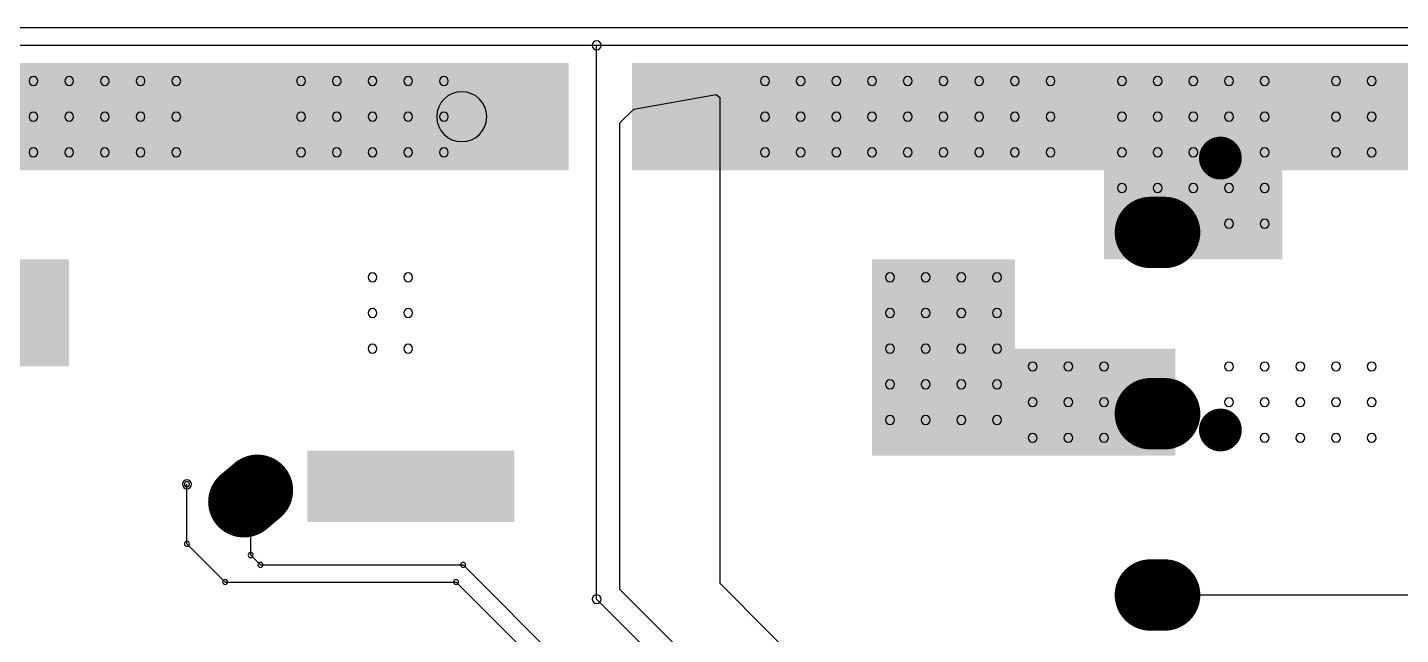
# Model space of a CAD drawing. Header units: inches. Extents: x 32166 to 66782, y 2386 to 7162.
# Drawn here: x 33804.4 to 33977.5, y 3276 to 3352.5 of the extents above; entities that cross this region are included whole.
import ezdxf

# ---------------------------------------------------------------- set-up
doc = ezdxf.new("R2010")
doc.units = ezdxf.units.IN
doc.header["$LTSCALE"] = 0.64311
doc.header["$MEASUREMENT"] = 0
for name, color, linetype in [('KEEPOUTLAYER', 6, 'CONTINUOUS'), ('MIDLAYER2', 76, 'CONTINUOUS'), ('MULTILAYER', 9, 'CONTINUOUS')]:
    doc.layers.add(name, color=color, linetype=linetype)

msp = doc.modelspace()

# ---------------------------------------------------------------- linework, layer by layer
at = {"layer": 'KEEPOUTLAYER'}
msp.add_line((32666.61, 3352.51), (34174.11, 3352.51), dxfattribs=at)
at = {"layer": 'MIDLAYER2'}
for p, q in [((32737.49, 3350.26), (33876.12, 3350.26)), ((33876.12, 3280.42), (33876.12, 3350.26)), ((33876.12, 3350.26), (34127.54, 3350.26)), ((33880.8, 3342.21), (33891.21, 3344.06)), ((33891.21, 3344.06), (33891.65, 3343.7)), ((33891.65, 3343.7), (33891.65, 3282.45)), ((33879.07, 3340.48), (33880.8, 3342.21)), ((33879.07, 3281.64), (33879.07, 3340.48)), ((33824.46, 3287.4), (33824.46, 3294.91)), ((33832.5, 3285.98), (33832.5, 3293.42)), ((33824.46, 3287.4), (33829.28, 3282.58)), ((33832.5, 3285.98), (33833.73, 3284.74)), ((33833.73, 3284.74), (33859.29, 3284.74)), ((33859.29, 3284.74), (33872.25, 3271.78)), ((33829.28, 3282.58), (33858.4, 3282.58)), ((33858.4, 3282.58), (33869.55, 3271.43)), ((33892.61, 3268.11), (33879.07, 3281.64)), ((33891.65, 3282.45), (33897.9, 3276.19)), ((33876.12, 3280.42), (33890.52, 3266.02)), ((33946.85, 3280.96), (33984.66, 3280.96)), ((33897.9, 3276.19), (33907.8, 3266.29))]:
    msp.add_line(p, q, dxfattribs=at)
for points, const_width in [([(33954.78, 3337.39, 1), (33954.78, 3334.69, 1)], 2.7), ([(33945.95, 3328.91, 1), (33945.95, 3324.41, 1)], 4.5), ([(33947.75, 3328.91, 1), (33947.75, 3324.41, 1)], 4.5), ([(33945.95, 3306.05, 1), (33945.95, 3301.55, 1)], 4.5), ([(33947.75, 3306.05, 1), (33947.75, 3301.55, 1)], 4.5), ([(33954.78, 3303.1, 1), (33954.78, 3300.4, 1)], 2.7), ([(33831.91, 3295.87, 1), (33834.8, 3292.42, 1)], 4.5), ([(33830.19, 3294.42, 1), (33833.08, 3290.97, 1)], 4.5), ([(33945.95, 3283.19, 1), (33945.95, 3278.69, 1)], 4.5), ([(33947.75, 3283.19, 1), (33947.75, 3278.69, 1)], 4.5)]:
    msp.add_lwpolyline(points, format="xyb", close=True, dxfattribs=dict(at, const_width=const_width))
at = {"layer": 'MIDLAYER2', "const_width": 9}
for points in [[(33945.95, 3326.66), (33947.75, 3326.66)], [(33945.95, 3303.8), (33947.75, 3303.8)], [(33833.36, 3294.14), (33831.64, 3292.7)], [(33945.95, 3280.94), (33947.75, 3280.94)]]:
    msp.add_lwpolyline(points, dxfattribs=at)
at = {"layer": 'MIDLAYER2'}
for centre, radius, start, end in [((33876.12, 3350.26), 0.562, 0, 180), ((33876.12, 3350.26), 0.562, 0, 180), ((33876.12, 3350.26), 0.562, 0, 180), ((33876.12, 3350.26), 0.562, 180, 0), ((33876.12, 3350.26), 0.562, 180, 0), ((33876.12, 3350.26), 0.562, 180, 0), ((33805.11, 3345.76), 0.562, 0, 180), ((33805.11, 3345.76), 0.562, 180, 0), ((33809.61, 3345.76), 0.562, 0, 180), ((33809.61, 3345.76), 0.562, 180, 0), ((33814.11, 3345.76), 0.562, 0, 180), ((33814.11, 3345.76), 0.562, 180, 0), ((33818.61, 3345.76), 0.562, 0, 180), ((33818.61, 3345.76), 0.562, 180, 0), ((33823.11, 3345.76), 0.562, 0, 180), ((33823.11, 3345.76), 0.562, 180, 0), ((33838.86, 3345.76), 0.562, 0, 180), ((33838.86, 3345.76), 0.562, 180, 0), ((33843.36, 3345.76), 0.562, 0, 180), ((33843.36, 3345.76), 0.562, 180, 0), ((33847.86, 3345.76), 0.562, 0, 180), ((33847.86, 3345.76), 0.562, 180, 0), ((33852.36, 3345.76), 0.562, 0, 180), ((33852.36, 3345.76), 0.562, 180, 0), ((33856.86, 3345.76), 0.562, 0, 180), ((33856.86, 3345.76), 0.562, 180, 0), ((33897.36, 3345.76), 0.562, 0, 180), ((33897.36, 3345.76), 0.562, 180, 0), ((33901.86, 3345.76), 0.562, 0, 180), ((33901.86, 3345.76), 0.562, 180, 0), ((33906.36, 3345.76), 0.562, 0, 180), ((33906.36, 3345.76), 0.562, 180, 0), ((33910.86, 3345.76), 0.562, 0, 180), ((33910.86, 3345.76), 0.562, 180, 0), ((33915.36, 3345.76), 0.562, 0, 180), ((33915.36, 3345.76), 0.562, 180, 0), ((33919.86, 3345.76), 0.562, 0, 180), ((33919.86, 3345.76), 0.562, 180, 0), ((33924.36, 3345.76), 0.562, 0, 180), ((33924.36, 3345.76), 0.562, 180, 0), ((33928.86, 3345.76), 0.562, 0, 180), ((33928.86, 3345.76), 0.562, 180, 0), ((33933.36, 3345.76), 0.562, 0, 180), ((33933.36, 3345.76), 0.562, 180, 0), ((33942.36, 3345.76), 0.562, 0, 180), ((33942.36, 3345.76), 0.562, 180, 0), ((33946.86, 3345.76), 0.562, 0, 180), ((33946.86, 3345.76), 0.562, 180, 0), ((33951.36, 3345.76), 0.562, 0, 180), ((33951.36, 3345.76), 0.562, 180, 0), ((33955.86, 3345.76), 0.562, 0, 180), ((33955.86, 3345.76), 0.562, 180, 0), ((33960.36, 3345.76), 0.562, 0, 180), ((33960.36, 3345.76), 0.562, 180, 0), ((33969.36, 3345.76), 0.562, 0, 180), ((33969.36, 3345.76), 0.562, 180, 0), ((33973.86, 3345.76), 0.562, 0, 180), ((33973.86, 3345.76), 0.562, 180, 0), ((33859.11, 3341.26), 3.15, 0, 180), ((33805.11, 3341.26), 0.562, 0, 180), ((33809.61, 3341.26), 0.562, 0, 180), ((33814.11, 3341.26), 0.562, 0, 180), ((33818.61, 3341.26), 0.562, 0, 180), ((33823.11, 3341.26), 0.562, 0, 180), ((33838.86, 3341.26), 0.562, 0, 180), ((33843.36, 3341.26), 0.562, 0, 180), ((33847.86, 3341.26), 0.562, 0, 180), ((33852.36, 3341.26), 0.562, 0, 180), ((33856.86, 3341.26), 0.562, 0, 180), ((33897.36, 3341.26), 0.562, 0, 180), ((33901.86, 3341.26), 0.562, 0, 180), ((33906.36, 3341.26), 0.562, 0, 180), ((33910.86, 3341.26), 0.562, 0, 180), ((33915.36, 3341.26), 0.562, 0, 180), ((33919.86, 3341.26), 0.562, 0, 180), ((33924.36, 3341.26), 0.562, 0, 180), ((33928.86, 3341.26), 0.562, 0, 180), ((33933.36, 3341.26), 0.562, 0, 180), ((33942.36, 3341.26), 0.562, 0, 180), ((33946.86, 3341.26), 0.562, 0, 180), ((33951.36, 3341.26), 0.562, 0, 180), ((33955.86, 3341.26), 0.562, 0, 180), ((33960.36, 3341.26), 0.562, 0, 180), ((33969.36, 3341.26), 0.562, 0, 180), ((33973.86, 3341.26), 0.562, 0, 180), ((33805.11, 3341.26), 0.562, 180, 0), ((33809.61, 3341.26), 0.562, 180, 0), ((33814.11, 3341.26), 0.562, 180, 0), ((33818.61, 3341.26), 0.562, 180, 0), ((33823.11, 3341.26), 0.562, 180, 0), ((33838.86, 3341.26), 0.562, 180, 0), ((33843.36, 3341.26), 0.562, 180, 0), ((33847.86, 3341.26), 0.562, 180, 0), ((33852.36, 3341.26), 0.562, 180, 0), ((33859.11, 3341.26), 3.15, 180, 0), ((33856.86, 3341.26), 0.562, 180, 0), ((33897.36, 3341.26), 0.562, 180, 0), ((33901.86, 3341.26), 0.562, 180, 0), ((33906.36, 3341.26), 0.562, 180, 0), ((33910.86, 3341.26), 0.562, 180, 0), ((33915.36, 3341.26), 0.562, 180, 0), ((33919.86, 3341.26), 0.562, 180, 0), ((33924.36, 3341.26), 0.562, 180, 0), ((33928.86, 3341.26), 0.562, 180, 0), ((33933.36, 3341.26), 0.562, 180, 0), ((33942.36, 3341.26), 0.562, 180, 0), ((33946.86, 3341.26), 0.562, 180, 0), ((33951.36, 3341.26), 0.562, 180, 0), ((33955.86, 3341.26), 0.562, 180, 0), ((33960.36, 3341.26), 0.562, 180, 0), ((33969.36, 3341.26), 0.562, 180, 0), ((33973.86, 3341.26), 0.562, 180, 0), ((33805.11, 3336.76), 0.562, 0, 180), ((33805.11, 3336.76), 0.562, 180, 0), ((33809.61, 3336.76), 0.562, 0, 180), ((33809.61, 3336.76), 0.562, 180, 0), ((33814.11, 3336.76), 0.562, 0, 180), ((33814.11, 3336.76), 0.562, 180, 0), ((33818.61, 3336.76), 0.562, 0, 180), ((33818.61, 3336.76), 0.562, 180, 0), ((33823.11, 3336.76), 0.562, 0, 180), ((33823.11, 3336.76), 0.562, 180, 0), ((33838.86, 3336.76), 0.562, 0, 180), ((33838.86, 3336.76), 0.562, 180, 0), ((33843.36, 3336.76), 0.562, 0, 180), ((33843.36, 3336.76), 0.562, 180, 0), ((33847.86, 3336.76), 0.562, 0, 180), ((33847.86, 3336.76), 0.562, 180, 0), ((33852.36, 3336.76), 0.562, 0, 180), ((33852.36, 3336.76), 0.562, 180, 0), ((33856.86, 3336.76), 0.562, 0, 180), ((33856.86, 3336.76), 0.562, 180, 0), ((33897.36, 3336.76), 0.562, 0, 180), ((33897.36, 3336.76), 0.562, 180, 0), ((33901.86, 3336.76), 0.562, 0, 180), ((33901.86, 3336.76), 0.562, 180, 0), ((33906.36, 3336.76), 0.562, 0, 180), ((33906.36, 3336.76), 0.562, 180, 0), ((33910.86, 3336.76), 0.562, 0, 180), ((33910.86, 3336.76), 0.562, 180, 0), ((33915.36, 3336.76), 0.562, 0, 180), ((33915.36, 3336.76), 0.562, 180, 0), ((33919.86, 3336.76), 0.562, 0, 180), ((33919.86, 3336.76), 0.562, 180, 0), ((33924.36, 3336.76), 0.562, 0, 180), ((33924.36, 3336.76), 0.562, 180, 0), ((33928.86, 3336.76), 0.562, 0, 180), ((33928.86, 3336.76), 0.562, 180, 0), ((33933.36, 3336.76), 0.562, 0, 180), ((33933.36, 3336.76), 0.562, 180, 0), ((33942.36, 3336.76), 0.562, 0, 180), ((33942.36, 3336.76), 0.562, 180, 0), ((33946.86, 3336.76), 0.562, 0, 180), ((33946.86, 3336.76), 0.562, 180, 0), ((33951.36, 3336.76), 0.562, 0, 180), ((33951.36, 3336.76), 0.562, 180, 0), ((33955.86, 3336.76), 0.562, 0, 180), ((33955.86, 3336.76), 0.562, 180, 0), ((33960.36, 3336.76), 0.562, 0, 180), ((33960.36, 3336.76), 0.562, 180, 0), ((33969.36, 3336.76), 0.562, 0, 180), ((33969.36, 3336.76), 0.562, 180, 0), ((33973.86, 3336.76), 0.562, 0, 180), ((33973.86, 3336.76), 0.562, 180, 0), ((33942.36, 3332.26), 0.562, 0, 180), ((33942.36, 3332.26), 0.562, 180, 0), ((33946.86, 3332.26), 0.562, 0, 180), ((33946.86, 3332.26), 0.562, 180, 0), ((33951.36, 3332.26), 0.562, 0, 180), ((33951.36, 3332.26), 0.562, 180, 0), ((33955.86, 3332.26), 0.562, 0, 180), ((33955.86, 3332.26), 0.562, 180, 0), ((33960.36, 3332.26), 0.562, 0, 180), ((33960.36, 3332.26), 0.562, 180, 0), ((33942.36, 3327.76), 0.562, 0, 180), ((33946.86, 3327.76), 0.562, 0, 180), ((33951.36, 3327.76), 0.562, 0, 180), ((33955.86, 3327.76), 0.562, 0, 180), ((33960.36, 3327.76), 0.562, 0, 180), ((33942.36, 3327.76), 0.562, 180, 0), ((33946.86, 3327.76), 0.562, 180, 0), ((33951.36, 3327.76), 0.562, 180, 0), ((33955.86, 3327.76), 0.562, 180, 0), ((33960.36, 3327.76), 0.562, 180, 0), ((33847.86, 3321.01), 0.562, 0, 180), ((33847.86, 3321.01), 0.562, 180, 0), ((33852.36, 3321.01), 0.562, 0, 180), ((33852.36, 3321.01), 0.562, 180, 0), ((33913.11, 3321.01), 0.562, 0, 180), ((33913.11, 3321.01), 0.562, 180, 0), ((33917.61, 3321.01), 0.562, 0, 180), ((33917.61, 3321.01), 0.562, 180, 0), ((33922.11, 3321.01), 0.562, 0, 180), ((33922.11, 3321.01), 0.562, 180, 0), ((33926.61, 3321.01), 0.562, 0, 180), ((33926.61, 3321.01), 0.562, 180, 0), ((33847.86, 3316.51), 0.562, 0, 180), ((33847.86, 3316.51), 0.562, 180, 0), ((33852.36, 3316.51), 0.562, 0, 180), ((33852.36, 3316.51), 0.562, 180, 0), ((33913.11, 3316.51), 0.562, 0, 180), ((33913.11, 3316.51), 0.562, 180, 0), ((33917.61, 3316.51), 0.562, 0, 180), ((33917.61, 3316.51), 0.562, 180, 0), ((33922.11, 3316.51), 0.562, 0, 180), ((33922.11, 3316.51), 0.562, 180, 0), ((33926.61, 3316.51), 0.562, 0, 180), ((33926.61, 3316.51), 0.562, 180, 0), ((33847.86, 3312.01), 0.562, 0, 180), ((33852.36, 3312.01), 0.562, 0, 180), ((33913.11, 3312.01), 0.562, 0, 180), ((33917.61, 3312.01), 0.562, 0, 180), ((33922.11, 3312.01), 0.562, 0, 180), ((33926.61, 3312.01), 0.562, 0, 180), ((33847.86, 3312.01), 0.562, 180, 0), ((33852.36, 3312.01), 0.562, 180, 0), ((33913.11, 3312.01), 0.562, 180, 0), ((33917.61, 3312.01), 0.562, 180, 0), ((33922.11, 3312.01), 0.562, 180, 0), ((33926.61, 3312.01), 0.562, 180, 0), ((33931.11, 3309.76), 0.562, 0, 180), ((33931.11, 3309.76), 0.562, 180, 0), ((33935.61, 3309.76), 0.562, 0, 180), ((33935.61, 3309.76), 0.562, 180, 0), ((33940.11, 3309.76), 0.562, 0, 180), ((33940.11, 3309.76), 0.562, 180, 0), ((33955.86, 3309.76), 0.562, 0, 180), ((33955.86, 3309.76), 0.562, 180, 0), ((33960.36, 3309.76), 0.562, 0, 180), ((33960.36, 3309.76), 0.562, 180, 0), ((33964.86, 3309.76), 0.562, 0, 180), ((33964.86, 3309.76), 0.562, 180, 0), ((33969.36, 3309.76), 0.562, 0, 180), ((33969.36, 3309.76), 0.562, 180, 0), ((33973.86, 3309.76), 0.562, 0, 180), ((33973.86, 3309.76), 0.562, 180, 0), ((33913.11, 3307.51), 0.562, 0, 180), ((33913.11, 3307.51), 0.562, 180, 0), ((33917.61, 3307.51), 0.562, 0, 180), ((33917.61, 3307.51), 0.562, 180, 0), ((33922.11, 3307.51), 0.562, 0, 180), ((33922.11, 3307.51), 0.562, 180, 0), ((33926.61, 3307.51), 0.562, 0, 180), ((33926.61, 3307.51), 0.562, 180, 0), ((33931.11, 3305.26), 0.562, 0, 180), ((33935.61, 3305.26), 0.562, 0, 180), ((33940.11, 3305.26), 0.562, 0, 180), ((33955.86, 3305.26), 0.562, 0, 180), ((33960.36, 3305.26), 0.562, 0, 180), ((33964.86, 3305.26), 0.562, 0, 180), ((33969.36, 3305.26), 0.562, 0, 180), ((33973.86, 3305.26), 0.562, 0, 180), ((33931.11, 3305.26), 0.562, 180, 0), ((33935.61, 3305.26), 0.562, 180, 0), ((33940.11, 3305.26), 0.562, 180, 0), ((33955.86, 3305.26), 0.562, 180, 0), ((33960.36, 3305.26), 0.562, 180, 0), ((33964.86, 3305.26), 0.562, 180, 0), ((33969.36, 3305.26), 0.562, 180, 0), ((33973.86, 3305.26), 0.562, 180, 0), ((33913.11, 3303.01), 0.562, 0, 180), ((33913.11, 3303.01), 0.562, 180, 0), ((33917.61, 3303.01), 0.562, 0, 180), ((33917.61, 3303.01), 0.562, 180, 0), ((33922.11, 3303.01), 0.562, 0, 180), ((33922.11, 3303.01), 0.562, 180, 0), ((33926.61, 3303.01), 0.562, 0, 180), ((33926.61, 3303.01), 0.562, 180, 0), ((33931.11, 3300.76), 0.562, 0, 180), ((33931.11, 3300.76), 0.562, 180, 0), ((33935.61, 3300.76), 0.562, 0, 180), ((33935.61, 3300.76), 0.562, 180, 0), ((33940.11, 3300.76), 0.562, 0, 180), ((33940.11, 3300.76), 0.562, 180, 0), ((33944.61, 3300.76), 0.562, 0, 180), ((33944.61, 3300.76), 0.562, 180, 0), ((33955.86, 3300.76), 0.562, 0, 180), ((33955.86, 3300.76), 0.562, 180, 0), ((33960.36, 3300.76), 0.562, 0, 180), ((33960.36, 3300.76), 0.562, 180, 0), ((33964.86, 3300.76), 0.562, 0, 180), ((33964.86, 3300.76), 0.562, 180, 0), ((33969.36, 3300.76), 0.562, 0, 180), ((33969.36, 3300.76), 0.562, 180, 0), ((33973.86, 3300.76), 0.562, 0, 180), ((33973.86, 3300.76), 0.562, 180, 0), ((33824.46, 3294.91), 0.562, 0, 180), ((33824.46, 3294.91), 0.315, 0, 180), ((33824.46, 3294.91), 0.562, 180, 0), ((33824.46, 3294.91), 0.315, 180, 0), ((33832.5, 3293.42), 0.315, 0, 180), ((33832.5, 3293.42), 0.315, 180, 0), ((33824.46, 3287.4), 0.315, 0, 180), ((33824.46, 3287.4), 0.315, 0, 180), ((33824.46, 3287.4), 0.315, 180, 0), ((33824.46, 3287.4), 0.315, 180, 0), ((33832.5, 3285.98), 0.315, 0, 180), ((33832.5, 3285.98), 0.315, 0, 180), ((33832.5, 3285.98), 0.315, 180, 0), ((33832.5, 3285.98), 0.315, 180, 0), ((33833.73, 3284.74), 0.315, 0, 180), ((33833.73, 3284.74), 0.315, 0, 180), ((33833.73, 3284.74), 0.315, 180, 0), ((33833.73, 3284.74), 0.315, 180, 0), ((33859.29, 3284.74), 0.315, 0, 180), ((33859.29, 3284.74), 0.315, 0, 180), ((33859.29, 3284.74), 0.315, 180, 0), ((33859.29, 3284.74), 0.315, 180, 0), ((33829.28, 3282.58), 0.315, 0, 180), ((33829.28, 3282.58), 0.315, 0, 180), ((33858.4, 3282.58), 0.315, 0, 180), ((33858.4, 3282.58), 0.315, 0, 180), ((33946.85, 3280.96), 2.25, 0, 180), ((33829.28, 3282.58), 0.315, 180, 0), ((33829.28, 3282.58), 0.315, 180, 0), ((33858.4, 3282.58), 0.315, 180, 0), ((33858.4, 3282.58), 0.315, 180, 0), ((33876.12, 3280.42), 0.562, 0, 180), ((33876.12, 3280.42), 0.562, 0, 180), ((33876.12, 3280.42), 0.562, 180, 0), ((33876.12, 3280.42), 0.562, 180, 0), ((33946.85, 3280.96), 2.25, 180, 0)]:
    msp.add_arc(centre, radius, start, end, dxfattribs=at)
for points in [[(33418.11, 3334.51), (33872.61, 3334.51), (33418.11, 3348.01), (33872.61, 3348.01)], [(33880.58, 3334.51), (34003.11, 3334.51), (33880.58, 3348.01), (34003.11, 3348.01)], [(33940.11, 3323.26), (33962.61, 3323.26), (33940.11, 3348.01), (33962.61, 3348.01)], [(33690.36, 3309.76), (33809.61, 3309.76), (33690.36, 3323.26), (33809.61, 3323.26)], [(33910.86, 3298.51), (33928.86, 3298.51), (33910.86, 3323.26), (33928.86, 3323.26)], [(33910.86, 3298.51), (33949.11, 3298.51), (33910.86, 3312.01), (33949.11, 3312.01)], [(33865.73, 3299.14), (33839.63, 3299.14), (33865.73, 3290.14), (33839.63, 3290.14)]]:
    msp.add_solid(points, dxfattribs=at)
at = {"layer": 'MULTILAYER'}
for points, const_width in [([(33954.78, 3337.39, 1), (33954.78, 3334.69, 1)], 2.7), ([(33945.95, 3328.91, 1), (33945.95, 3324.41, 1)], 4.5), ([(33947.75, 3328.91, 1), (33947.75, 3324.41, 1)], 4.5), ([(33945.95, 3306.05, 1), (33945.95, 3301.55, 1)], 4.5), ([(33947.75, 3306.05, 1), (33947.75, 3301.55, 1)], 4.5), ([(33954.78, 3303.1, 1), (33954.78, 3300.4, 1)], 2.7), ([(33831.91, 3295.87, 1), (33834.8, 3292.42, 1)], 4.5), ([(33830.19, 3294.42, 1), (33833.08, 3290.97, 1)], 4.5), ([(33945.95, 3283.19, 1), (33945.95, 3278.69, 1)], 4.5), ([(33947.75, 3283.19, 1), (33947.75, 3278.69, 1)], 4.5)]:
    msp.add_lwpolyline(points, format="xyb", close=True, dxfattribs=dict(at, const_width=const_width))
at = {"layer": 'MULTILAYER', "const_width": 9}
for points in [[(33945.95, 3326.66), (33947.75, 3326.66)], [(33945.95, 3303.8), (33947.75, 3303.8)], [(33833.36, 3294.14), (33831.64, 3292.7)], [(33945.95, 3280.94), (33947.75, 3280.94)]]:
    msp.add_lwpolyline(points, dxfattribs=at)
at = {"layer": 'MULTILAYER'}
for centre, radius, start, end in [((33805.11, 3345.76), 0.562, 0, 180), ((33805.11, 3345.76), 0.562, 180, 0), ((33809.61, 3345.76), 0.562, 0, 180), ((33809.61, 3345.76), 0.562, 180, 0), ((33814.11, 3345.76), 0.562, 0, 180), ((33814.11, 3345.76), 0.562, 180, 0), ((33818.61, 3345.76), 0.562, 0, 180), ((33818.61, 3345.76), 0.562, 180, 0), ((33823.11, 3345.76), 0.562, 0, 180), ((33823.11, 3345.76), 0.562, 180, 0), ((33838.86, 3345.76), 0.562, 0, 180), ((33838.86, 3345.76), 0.562, 180, 0), ((33843.36, 3345.76), 0.562, 0, 180), ((33843.36, 3345.76), 0.562, 180, 0), ((33847.86, 3345.76), 0.562, 0, 180), ((33847.86, 3345.76), 0.562, 180, 0), ((33852.36, 3345.76), 0.562, 0, 180), ((33852.36, 3345.76), 0.562, 180, 0), ((33856.86, 3345.76), 0.562, 0, 180), ((33856.86, 3345.76), 0.562, 180, 0), ((33897.36, 3345.76), 0.562, 0, 180), ((33897.36, 3345.76), 0.562, 180, 0), ((33901.86, 3345.76), 0.562, 0, 180), ((33901.86, 3345.76), 0.562, 180, 0), ((33906.36, 3345.76), 0.562, 0, 180), ((33906.36, 3345.76), 0.562, 180, 0), ((33910.86, 3345.76), 0.562, 0, 180), ((33910.86, 3345.76), 0.562, 180, 0), ((33915.36, 3345.76), 0.562, 0, 180), ((33915.36, 3345.76), 0.562, 180, 0), ((33919.86, 3345.76), 0.562, 0, 180), ((33919.86, 3345.76), 0.562, 180, 0), ((33924.36, 3345.76), 0.562, 0, 180), ((33924.36, 3345.76), 0.562, 180, 0), ((33928.86, 3345.76), 0.562, 0, 180), ((33928.86, 3345.76), 0.562, 180, 0), ((33933.36, 3345.76), 0.562, 0, 180), ((33933.36, 3345.76), 0.562, 180, 0), ((33942.36, 3345.76), 0.562, 0, 180), ((33942.36, 3345.76), 0.562, 180, 0), ((33946.86, 3345.76), 0.562, 0, 180), ((33946.86, 3345.76), 0.562, 180, 0), ((33951.36, 3345.76), 0.562, 0, 180), ((33951.36, 3345.76), 0.562, 180, 0), ((33955.86, 3345.76), 0.562, 0, 180), ((33955.86, 3345.76), 0.562, 180, 0), ((33960.36, 3345.76), 0.562, 0, 180), ((33960.36, 3345.76), 0.562, 180, 0), ((33969.36, 3345.76), 0.562, 0, 180), ((33969.36, 3345.76), 0.562, 180, 0), ((33973.86, 3345.76), 0.562, 0, 180), ((33973.86, 3345.76), 0.562, 180, 0), ((33859.11, 3341.26), 3.15, 0, 180), ((33805.11, 3341.26), 0.562, 0, 180), ((33809.61, 3341.26), 0.562, 0, 180), ((33814.11, 3341.26), 0.562, 0, 180), ((33818.61, 3341.26), 0.562, 0, 180), ((33823.11, 3341.26), 0.562, 0, 180), ((33838.86, 3341.26), 0.562, 0, 180), ((33843.36, 3341.26), 0.562, 0, 180), ((33847.86, 3341.26), 0.562, 0, 180), ((33852.36, 3341.26), 0.562, 0, 180), ((33856.86, 3341.26), 0.562, 0, 180), ((33897.36, 3341.26), 0.562, 0, 180), ((33901.86, 3341.26), 0.562, 0, 180), ((33906.36, 3341.26), 0.562, 0, 180), ((33910.86, 3341.26), 0.562, 0, 180), ((33915.36, 3341.26), 0.562, 0, 180), ((33919.86, 3341.26), 0.562, 0, 180), ((33924.36, 3341.26), 0.562, 0, 180), ((33928.86, 3341.26), 0.562, 0, 180), ((33933.36, 3341.26), 0.562, 0, 180), ((33942.36, 3341.26), 0.562, 0, 180), ((33946.86, 3341.26), 0.562, 0, 180), ((33951.36, 3341.26), 0.562, 0, 180), ((33955.86, 3341.26), 0.562, 0, 180), ((33960.36, 3341.26), 0.562, 0, 180), ((33969.36, 3341.26), 0.562, 0, 180), ((33973.86, 3341.26), 0.562, 0, 180), ((33805.11, 3341.26), 0.562, 180, 0), ((33809.61, 3341.26), 0.562, 180, 0), ((33814.11, 3341.26), 0.562, 180, 0), ((33818.61, 3341.26), 0.562, 180, 0), ((33823.11, 3341.26), 0.562, 180, 0), ((33838.86, 3341.26), 0.562, 180, 0), ((33843.36, 3341.26), 0.562, 180, 0), ((33847.86, 3341.26), 0.562, 180, 0), ((33852.36, 3341.26), 0.562, 180, 0), ((33859.11, 3341.26), 3.15, 180, 0), ((33856.86, 3341.26), 0.562, 180, 0), ((33897.36, 3341.26), 0.562, 180, 0), ((33901.86, 3341.26), 0.562, 180, 0), ((33906.36, 3341.26), 0.562, 180, 0), ((33910.86, 3341.26), 0.562, 180, 0), ((33915.36, 3341.26), 0.562, 180, 0), ((33919.86, 3341.26), 0.562, 180, 0), ((33924.36, 3341.26), 0.562, 180, 0), ((33928.86, 3341.26), 0.562, 180, 0), ((33933.36, 3341.26), 0.562, 180, 0), ((33942.36, 3341.26), 0.562, 180, 0), ((33946.86, 3341.26), 0.562, 180, 0), ((33951.36, 3341.26), 0.562, 180, 0), ((33955.86, 3341.26), 0.562, 180, 0), ((33960.36, 3341.26), 0.562, 180, 0), ((33969.36, 3341.26), 0.562, 180, 0), ((33973.86, 3341.26), 0.562, 180, 0), ((33805.11, 3336.76), 0.562, 0, 180), ((33805.11, 3336.76), 0.562, 180, 0), ((33809.61, 3336.76), 0.562, 0, 180), ((33809.61, 3336.76), 0.562, 180, 0), ((33814.11, 3336.76), 0.562, 0, 180), ((33814.11, 3336.76), 0.562, 180, 0), ((33818.61, 3336.76), 0.562, 0, 180), ((33818.61, 3336.76), 0.562, 180, 0), ((33823.11, 3336.76), 0.562, 0, 180), ((33823.11, 3336.76), 0.562, 180, 0), ((33838.86, 3336.76), 0.562, 0, 180), ((33838.86, 3336.76), 0.562, 180, 0), ((33843.36, 3336.76), 0.562, 0, 180), ((33843.36, 3336.76), 0.562, 180, 0), ((33847.86, 3336.76), 0.562, 0, 180), ((33847.86, 3336.76), 0.562, 180, 0), ((33852.36, 3336.76), 0.562, 0, 180), ((33852.36, 3336.76), 0.562, 180, 0), ((33856.86, 3336.76), 0.562, 0, 180), ((33856.86, 3336.76), 0.562, 180, 0), ((33897.36, 3336.76), 0.562, 0, 180), ((33897.36, 3336.76), 0.562, 180, 0), ((33901.86, 3336.76), 0.562, 0, 180), ((33901.86, 3336.76), 0.562, 180, 0), ((33906.36, 3336.76), 0.562, 0, 180), ((33906.36, 3336.76), 0.562, 180, 0), ((33910.86, 3336.76), 0.562, 0, 180), ((33910.86, 3336.76), 0.562, 180, 0), ((33915.36, 3336.76), 0.562, 0, 180), ((33915.36, 3336.76), 0.562, 180, 0), ((33919.86, 3336.76), 0.562, 0, 180), ((33919.86, 3336.76), 0.562, 180, 0), ((33924.36, 3336.76), 0.562, 0, 180), ((33924.36, 3336.76), 0.562, 180, 0), ((33928.86, 3336.76), 0.562, 0, 180), ((33928.86, 3336.76), 0.562, 180, 0), ((33933.36, 3336.76), 0.562, 0, 180), ((33933.36, 3336.76), 0.562, 180, 0), ((33942.36, 3336.76), 0.562, 0, 180), ((33942.36, 3336.76), 0.562, 180, 0), ((33946.86, 3336.76), 0.562, 0, 180), ((33946.86, 3336.76), 0.562, 180, 0), ((33951.36, 3336.76), 0.562, 0, 180), ((33951.36, 3336.76), 0.562, 180, 0), ((33955.86, 3336.76), 0.562, 0, 180), ((33955.86, 3336.76), 0.562, 180, 0), ((33960.36, 3336.76), 0.562, 0, 180), ((33960.36, 3336.76), 0.562, 180, 0), ((33969.36, 3336.76), 0.562, 0, 180), ((33969.36, 3336.76), 0.562, 180, 0), ((33973.86, 3336.76), 0.562, 0, 180), ((33973.86, 3336.76), 0.562, 180, 0), ((33942.36, 3332.26), 0.562, 0, 180), ((33942.36, 3332.26), 0.562, 180, 0), ((33946.86, 3332.26), 0.562, 0, 180), ((33946.86, 3332.26), 0.562, 180, 0), ((33951.36, 3332.26), 0.562, 0, 180), ((33951.36, 3332.26), 0.562, 180, 0), ((33955.86, 3332.26), 0.562, 0, 180), ((33955.86, 3332.26), 0.562, 180, 0), ((33960.36, 3332.26), 0.562, 0, 180), ((33960.36, 3332.26), 0.562, 180, 0), ((33942.36, 3327.76), 0.562, 0, 180), ((33946.86, 3327.76), 0.562, 0, 180), ((33951.36, 3327.76), 0.562, 0, 180), ((33955.86, 3327.76), 0.562, 0, 180), ((33960.36, 3327.76), 0.562, 0, 180), ((33942.36, 3327.76), 0.562, 180, 0), ((33946.86, 3327.76), 0.562, 180, 0), ((33951.36, 3327.76), 0.562, 180, 0), ((33955.86, 3327.76), 0.562, 180, 0), ((33960.36, 3327.76), 0.562, 180, 0), ((33847.86, 3321.01), 0.562, 0, 180), ((33847.86, 3321.01), 0.562, 180, 0), ((33852.36, 3321.01), 0.562, 0, 180), ((33852.36, 3321.01), 0.562, 180, 0), ((33913.11, 3321.01), 0.562, 0, 180), ((33913.11, 3321.01), 0.562, 180, 0), ((33917.61, 3321.01), 0.562, 0, 180), ((33917.61, 3321.01), 0.562, 180, 0), ((33922.11, 3321.01), 0.562, 0, 180), ((33922.11, 3321.01), 0.562, 180, 0), ((33926.61, 3321.01), 0.562, 0, 180), ((33926.61, 3321.01), 0.562, 180, 0), ((33847.86, 3316.51), 0.562, 0, 180), ((33847.86, 3316.51), 0.562, 180, 0), ((33852.36, 3316.51), 0.562, 0, 180), ((33852.36, 3316.51), 0.562, 180, 0), ((33913.11, 3316.51), 0.562, 0, 180), ((33913.11, 3316.51), 0.562, 180, 0), ((33917.61, 3316.51), 0.562, 0, 180), ((33917.61, 3316.51), 0.562, 180, 0), ((33922.11, 3316.51), 0.562, 0, 180), ((33922.11, 3316.51), 0.562, 180, 0), ((33926.61, 3316.51), 0.562, 0, 180), ((33926.61, 3316.51), 0.562, 180, 0), ((33847.86, 3312.01), 0.562, 0, 180), ((33852.36, 3312.01), 0.562, 0, 180), ((33913.11, 3312.01), 0.562, 0, 180), ((33917.61, 3312.01), 0.562, 0, 180), ((33922.11, 3312.01), 0.562, 0, 180), ((33926.61, 3312.01), 0.562, 0, 180), ((33847.86, 3312.01), 0.562, 180, 0), ((33852.36, 3312.01), 0.562, 180, 0), ((33913.11, 3312.01), 0.562, 180, 0), ((33917.61, 3312.01), 0.562, 180, 0), ((33922.11, 3312.01), 0.562, 180, 0), ((33926.61, 3312.01), 0.562, 180, 0), ((33931.11, 3309.76), 0.562, 0, 180), ((33931.11, 3309.76), 0.562, 180, 0), ((33935.61, 3309.76), 0.562, 0, 180), ((33935.61, 3309.76), 0.562, 180, 0), ((33940.11, 3309.76), 0.562, 0, 180), ((33940.11, 3309.76), 0.562, 180, 0), ((33955.86, 3309.76), 0.562, 0, 180), ((33955.86, 3309.76), 0.562, 180, 0), ((33960.36, 3309.76), 0.562, 0, 180), ((33960.36, 3309.76), 0.562, 180, 0), ((33964.86, 3309.76), 0.562, 0, 180), ((33964.86, 3309.76), 0.562, 180, 0), ((33969.36, 3309.76), 0.562, 0, 180), ((33969.36, 3309.76), 0.562, 180, 0), ((33973.86, 3309.76), 0.562, 0, 180), ((33973.86, 3309.76), 0.562, 180, 0), ((33913.11, 3307.51), 0.562, 0, 180), ((33913.11, 3307.51), 0.562, 180, 0), ((33917.61, 3307.51), 0.562, 0, 180), ((33917.61, 3307.51), 0.562, 180, 0), ((33922.11, 3307.51), 0.562, 0, 180), ((33922.11, 3307.51), 0.562, 180, 0), ((33926.61, 3307.51), 0.562, 0, 180), ((33926.61, 3307.51), 0.562, 180, 0), ((33931.11, 3305.26), 0.562, 0, 180), ((33935.61, 3305.26), 0.562, 0, 180), ((33940.11, 3305.26), 0.562, 0, 180), ((33955.86, 3305.26), 0.562, 0, 180), ((33960.36, 3305.26), 0.562, 0, 180), ((33964.86, 3305.26), 0.562, 0, 180), ((33969.36, 3305.26), 0.562, 0, 180), ((33973.86, 3305.26), 0.562, 0, 180), ((33931.11, 3305.26), 0.562, 180, 0), ((33935.61, 3305.26), 0.562, 180, 0), ((33940.11, 3305.26), 0.562, 180, 0), ((33955.86, 3305.26), 0.562, 180, 0), ((33960.36, 3305.26), 0.562, 180, 0), ((33964.86, 3305.26), 0.562, 180, 0), ((33969.36, 3305.26), 0.562, 180, 0), ((33973.86, 3305.26), 0.562, 180, 0), ((33913.11, 3303.01), 0.562, 0, 180), ((33913.11, 3303.01), 0.562, 180, 0), ((33917.61, 3303.01), 0.562, 0, 180), ((33917.61, 3303.01), 0.562, 180, 0), ((33922.11, 3303.01), 0.562, 0, 180), ((33922.11, 3303.01), 0.562, 180, 0), ((33926.61, 3303.01), 0.562, 0, 180), ((33926.61, 3303.01), 0.562, 180, 0), ((33931.11, 3300.76), 0.562, 0, 180), ((33931.11, 3300.76), 0.562, 180, 0), ((33935.61, 3300.76), 0.562, 0, 180), ((33935.61, 3300.76), 0.562, 180, 0), ((33940.11, 3300.76), 0.562, 0, 180), ((33940.11, 3300.76), 0.562, 180, 0), ((33944.61, 3300.76), 0.562, 0, 180), ((33944.61, 3300.76), 0.562, 180, 0), ((33955.86, 3300.76), 0.562, 0, 180), ((33955.86, 3300.76), 0.562, 180, 0), ((33960.36, 3300.76), 0.562, 0, 180), ((33960.36, 3300.76), 0.562, 180, 0), ((33964.86, 3300.76), 0.562, 0, 180), ((33964.86, 3300.76), 0.562, 180, 0), ((33969.36, 3300.76), 0.562, 0, 180), ((33969.36, 3300.76), 0.562, 180, 0), ((33973.86, 3300.76), 0.562, 0, 180), ((33973.86, 3300.76), 0.562, 180, 0), ((33824.46, 3294.91), 0.562, 0, 180), ((33824.46, 3294.91), 0.562, 180, 0)]:
    msp.add_arc(centre, radius, start, end, dxfattribs=at)
msp.add_solid([(33865.73, 3299.14), (33839.63, 3299.14), (33865.73, 3290.14), (33839.63, 3290.14)], dxfattribs=at)

doc.saveas('drawing.dxf')
